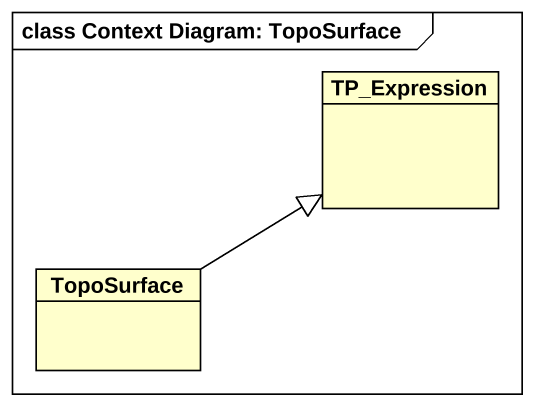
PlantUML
@startuml
mainframe class Context Diagram: TopoSurface
hide circle
hide empty members
class TP_Expression
class TopoSurface
TopoSurface -up-|> TP_Expression
@enduml
